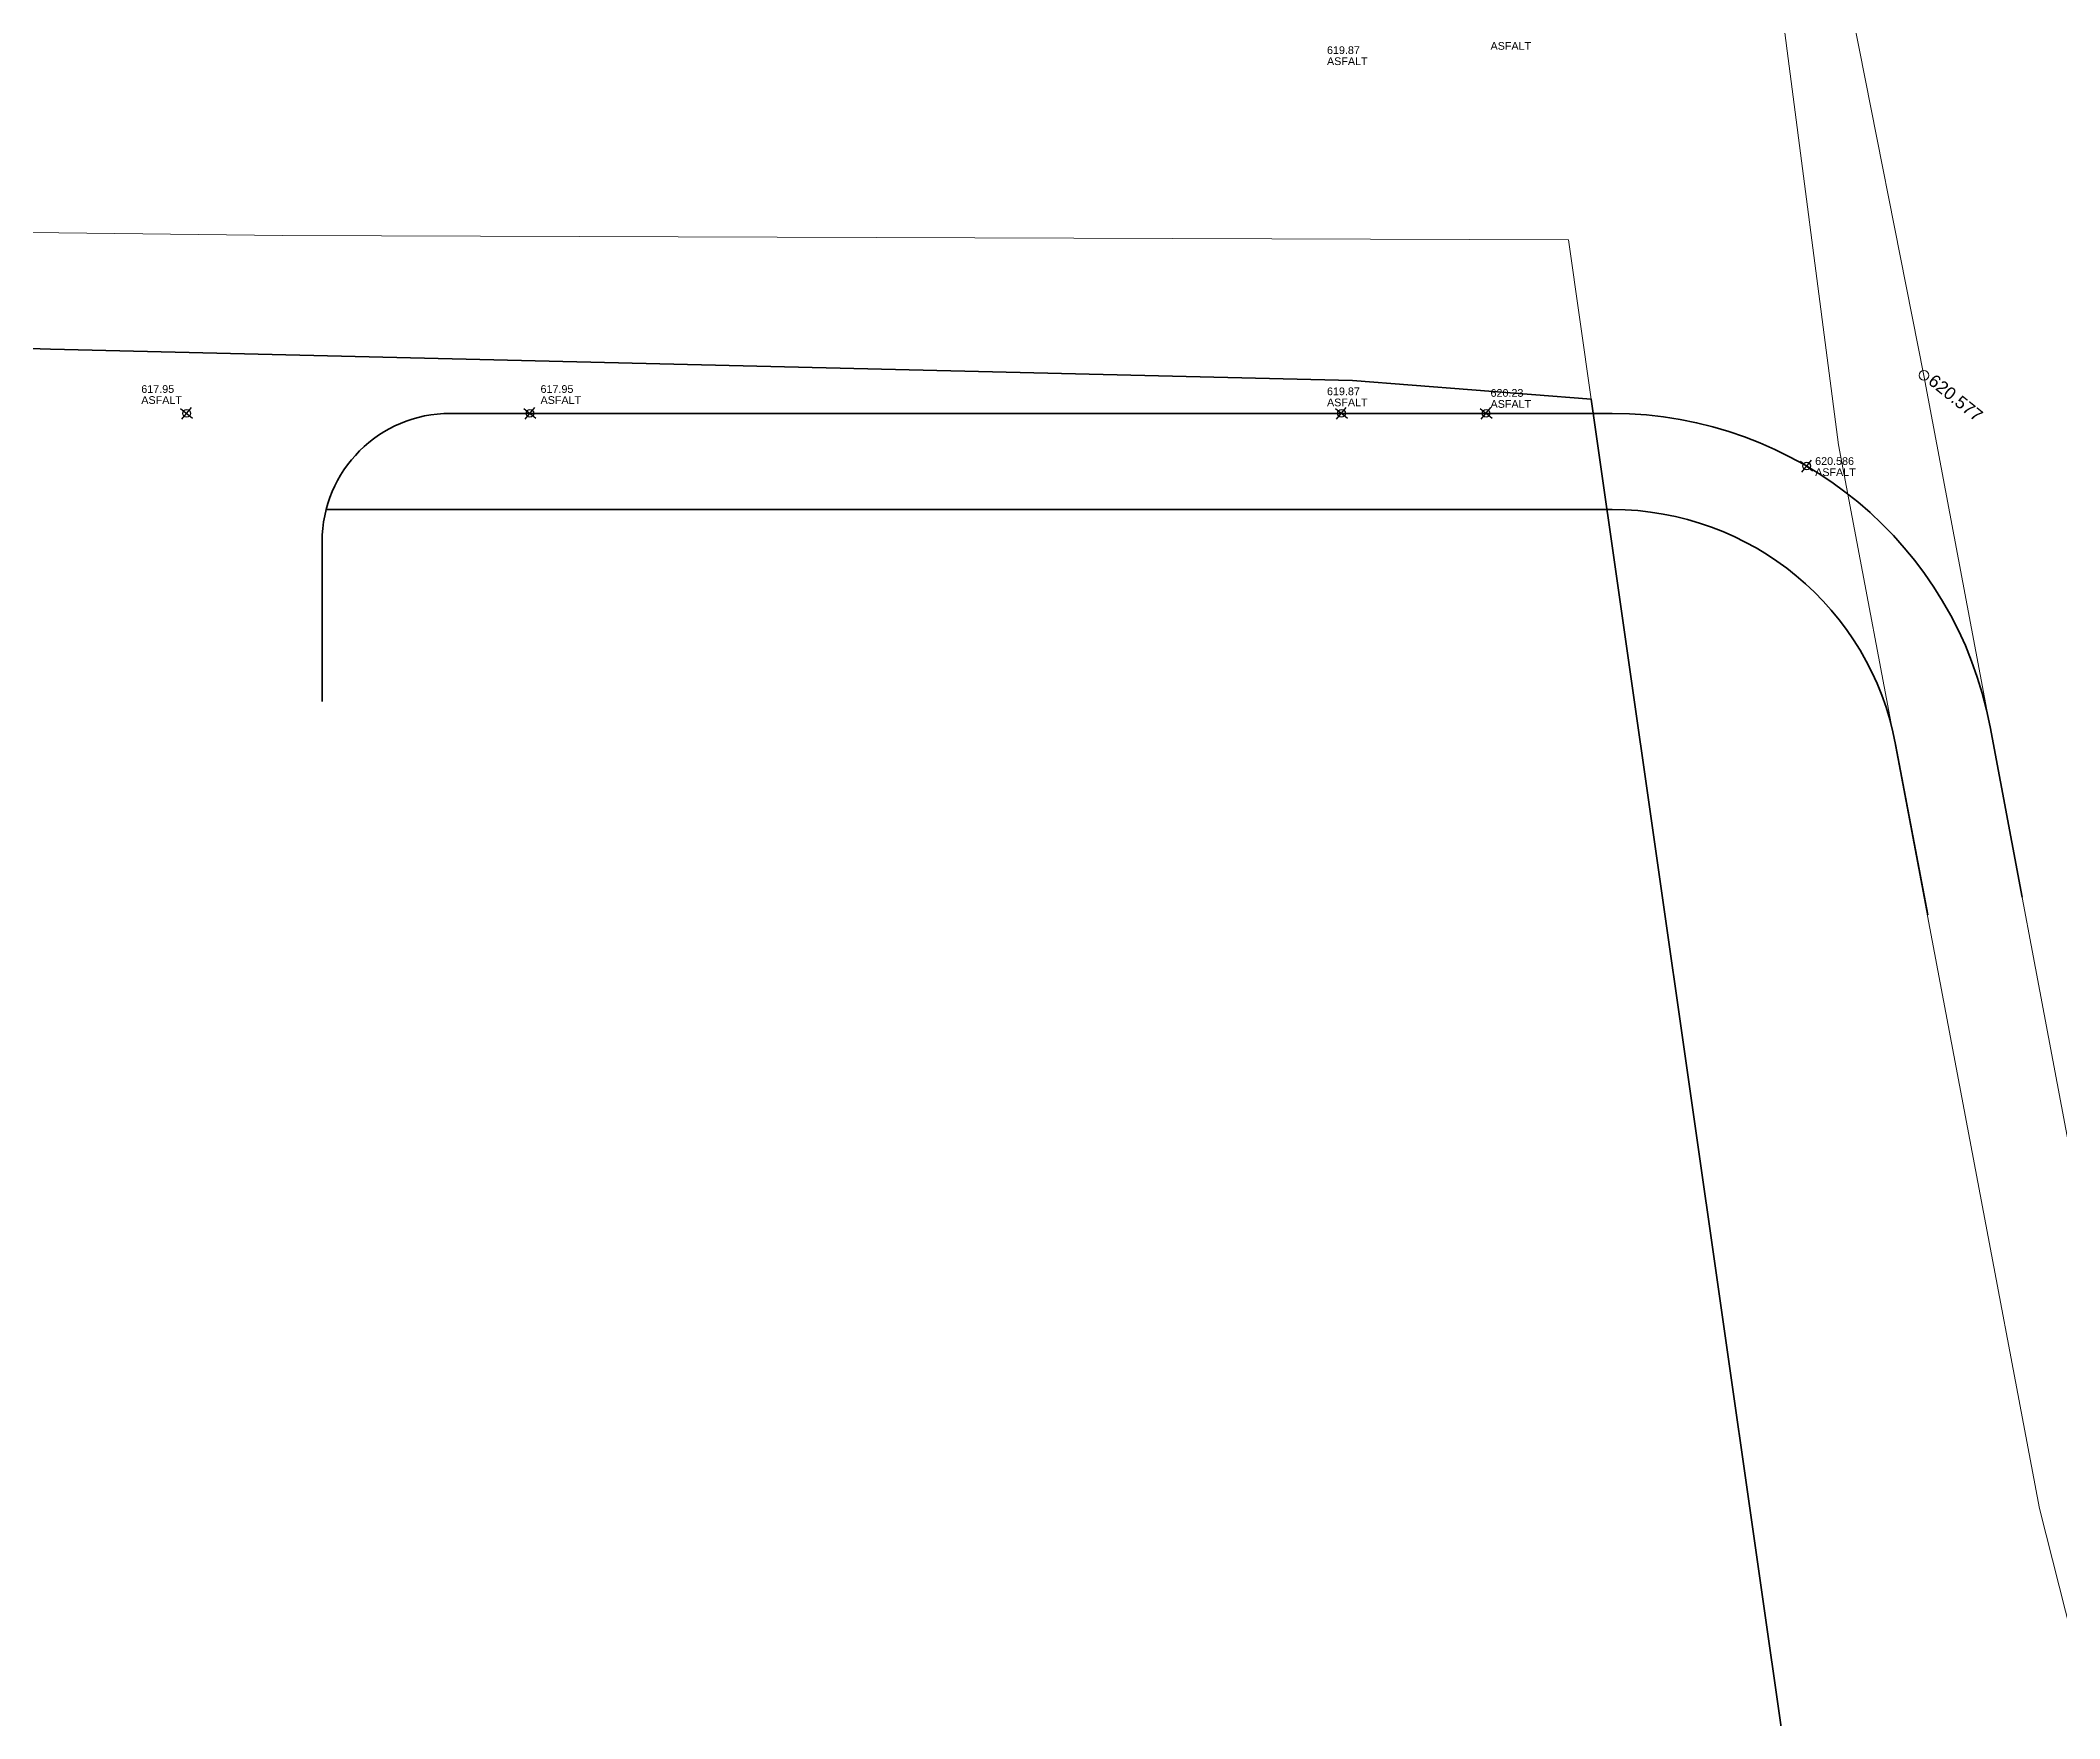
# Model space of a CAD drawing. Header units: millimetres. Extents: x 352490 to 502843, y -291772 to -106675.
# Drawn here: x 411535 to 443035, y -186483 to -160300 of the extents above; entities that cross this region are included whole.
import ezdxf

# ---------------------------------------------------------------- set-up
doc = ezdxf.new("R2010")
doc.units = ezdxf.units.MM
doc.header["$MEASUREMENT"] = 0
for name, color, linetype, lineweight in [('A - Rrugë_Pen_No__6', 5, 'Continuous', 35), ('Drawing & Figure_Pen_No__15', 214, 'Continuous', 25), ('Drawing & Figure_Pen_No__55', 214, 'Continuous', 25), ('Drawing & Figure_Pen_No__7', 7, 'Continuous', 35)]:
    doc.layers.add(name, color=color, linetype=linetype, lineweight=lineweight)
doc.layers.add('Drawing & Figure_Pen_No__155', color=7, linetype='Continuous', lineweight=20, true_color=0xa86b51)
doc.layers.add('Drawing & Figure_Pen_No__251', color=7, linetype='Continuous', lineweight=13, true_color=0xe8e8e8)
doc.styles.add('GENERATED_STYLE_1', font='')
doc.styles.get('GENERATED_STYLE_1').set_extended_font_data('Arial')

msp = doc.modelspace()

# ---------------------------------------------------------------- linework, layer by layer
at = {"layer": 'A - Rrugë_Pen_No__6', "color": 5, "linetype": 'Continuous', "lineweight": 35, "flags": 128}
for points in [[(415931, -170612), (415929, -168118, -0.414183), (417929, -166119), (436055, -166119, -0.360659), (441951, -171008), (442452, -173667)], [(415994, -167619), (436055, -167619, -0.360659), (440477, -171285), (440978, -173945)]]:
    msp.add_lwpolyline(points, format="xyb", dxfattribs=at)
at = {"layer": 'Drawing & Figure_Pen_No__15', "color": 214, "linetype": 'Continuous', "lineweight": 25}
for p, q in [((413723, -166043), (413910, -166194)), ((413741, -166212), (413892, -166025)), ((419077, -166043), (419264, -166194)), ((419096, -166212), (419246, -166025)), ((431738, -166043), (431925, -166194)), ((431756, -166212), (431907, -166025)), ((433994, -166043), (434181, -166194)), ((434012, -166212), (434163, -166025)), ((438994, -166867), (439181, -167017)), ((439012, -167035), (439163, -166848))]:
    msp.add_line(p, q, dxfattribs=at)
for centre in [(413817, -166119), (419171, -166119), (431832, -166119), (434088, -166119), (439088, -166942)]:
    msp.add_circle(centre, 60, dxfattribs=at)
at = {"layer": 'Drawing & Figure_Pen_No__155', "color": 35, "linetype": 'Continuous', "lineweight": 20, "true_color": 0xa86b51, "flags": 128}
msp.add_lwpolyline([(456435, -210120), (455328, -210814), (449742, -201237), (447817, -197454), (444249, -189243), (442723, -183204), (439585, -166608), (438685, -159704), (438046, -157793), (437111, -152339), (438535, -152163), (439392, -157454), (439727, -159499), (440918, -165526), (444148, -182671), (445657, -188709), (449238, -197137), (451146, -200902)], close=True, dxfattribs=at)
at = {"layer": 'Drawing & Figure_Pen_No__155', "color": 35, "linetype": 'Continuous', "lineweight": 20, "true_color": 0xa86b51}
msp.add_circle((440918, -165526), 75, dxfattribs=at)
at = {"layer": 'Drawing & Figure_Pen_No__251', "color": 254, "linetype": 'Continuous', "lineweight": 13, "true_color": 0xe8e8e8, "flags": 128}
msp.add_lwpolyline([(373810, -221342), (362191, -186546), (356747, -172364), (356202, -170946), (352490, -161503), (353795, -161571), (361932, -161547), (378108, -162841), (377826, -161501), (392987, -162246), (407890, -163254), (415312, -163344), (435371, -163413), (435726, -165896)], dxfattribs=at)
at = {"layer": 'Drawing & Figure_Pen_No__7', "color": 7, "linetype": 'Continuous', "lineweight": 35}
msp.add_lwpolyline([(442519, -202385), (432316, -204867), (414982, -209083), (414922, -208759), (411546, -193397), (405077, -193922), (404454, -164882), (411691, -165117), (432003, -165606), (435726, -165896), (439315, -190981), (439887, -194978), (442165, -201579)], close=True, dxfattribs=at)

# ---------------------------------------------------------------- texts
at = {"layer": 'Drawing & Figure_Pen_No__155', "color": 35, "linetype": 'Continuous', "lineweight": 20, "true_color": 0xa86b51, "insert": (440966, -165647), "char_height": 195, "attachment_point": 7, "rotation": 321.224, "style": 'GENERATED_STYLE_1'}
msp.add_mtext('\\A1;{\\pql;\\fArial|b0|i0|c0|p34;620.577}', dxfattribs=at)
at = {"layer": 'Drawing & Figure_Pen_No__55', "color": 214, "linetype": 'Continuous', "lineweight": 25, "char_height": 120, "attachment_point": 7, "style": 'GENERATED_STYLE_1'}
for s, insert in [('\\A1;{\\pql;\\fArial|b0|i0|c0|p34;ASFALT}', (434157, -160448)), ('\\A1;{\\pql;\\fArial|b0|i0|c0|p34;ASFALT}', (431606, -160687)), ('\\A1;{\\pql;\\fArial|b0|i0|c0|p34;619.87}', (431606, -160514)), ('\\A1;{\\pql;\\fArial|b0|i0|c0|p34;61\\fArial|b0|i0|c0|p34;7.95}', (413109, -165801)), ('\\A1;{\\pql;\\fArial|b0|i0|c0|p34;61\\fArial|b0|i0|c0|p34;7.95}', (419337, -165801)), ('\\A1;{\\pql;\\fArial|b0|i0|c0|p34;ASFALT}', (413109, -165973)), ('\\A1;{\\pql;\\fArial|b0|i0|c0|p34;ASFALT}', (419337, -165973)), ('\\A1;{\\pql;\\fArial|b0|i0|c0|p34;ASFALT}', (431606, -166010)), ('\\A1;{\\pql;\\fArial|b0|i0|c0|p34;619.87}', (431606, -165837)), ('\\A1;{\\pql;\\fArial|b0|i0|c0|p34;ASFALT}', (434157, -166034)), ('\\A1;{\\pql;\\fArial|b0|i0|c0|p34;620.23}', (434157, -165862)), ('\\A1;{\\pql;\\fArial|b0|i0|c0|p34;620.586}', (439221, -166925)), ('\\A1;{\\pql;\\fArial|b0|i0|c0|p34;ASFALT}', (439221, -167098))]:
    msp.add_mtext(s, dxfattribs=dict(at, insert=insert))

doc.saveas('drawing.dxf')
